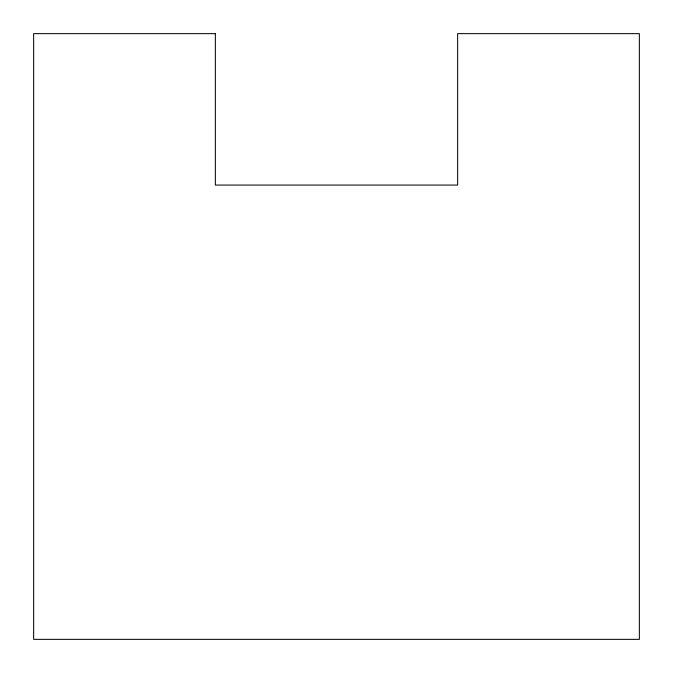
<?xml version="1.0" encoding="UTF-8"?>
<svg xmlns="http://www.w3.org/2000/svg" width="673" height="673" viewBox="0 0 673 673"><rect width="100%" height="100%" fill="white"/><g stroke="black" fill="none" stroke-linecap="round" stroke-linejoin="round"><path stroke-width="1.01" d="M215.36 33.65L33.65 33.65L33.65 639.35L639.35 639.35L639.35 33.65L457.64 33.65L457.64 185.075L215.36 185.075L215.36 33.65"/></g></svg>
